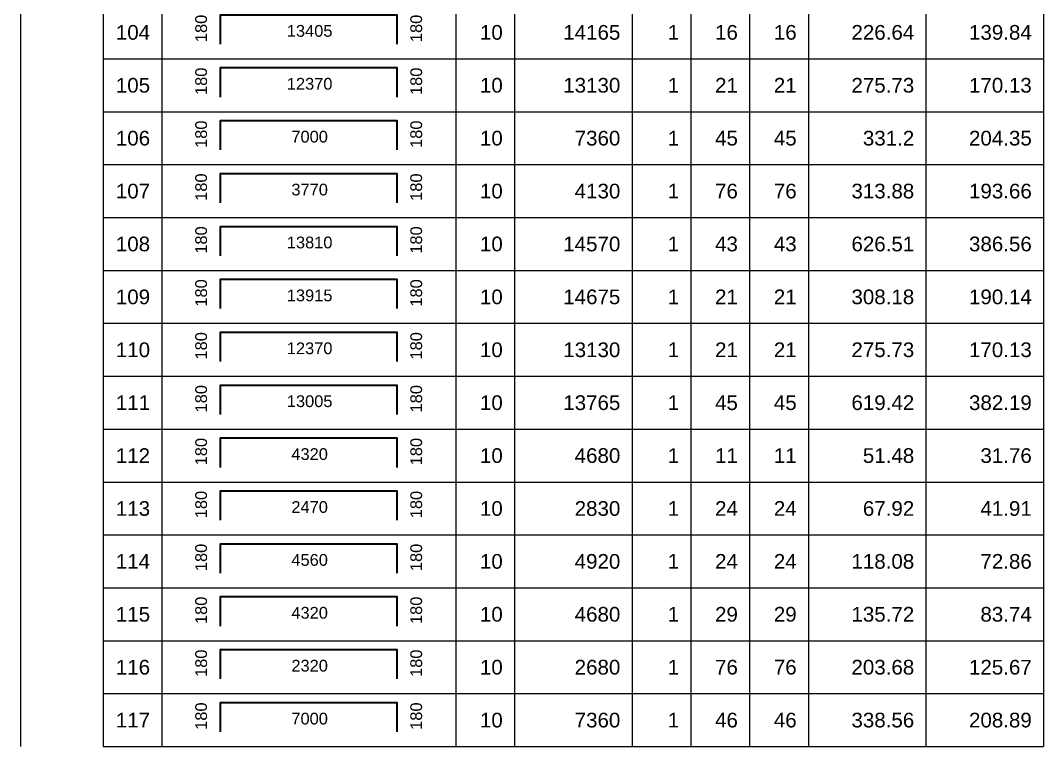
# Model space of a CAD drawing. Header units: millimetres. Extents: x -179076 to 505271, y -26127 to 124331.
# Drawn here: x -33775 to -16370, y 16173 to 28526 of the extents above; entities that cross this region are included whole.
import ezdxf
from ezdxf.enums import TextEntityAlignment as Align

# ---------------------------------------------------------------- set-up
doc = ezdxf.new("R2010")
doc.units = ezdxf.units.MM
for name, color, linetype, lineweight in [('NDC_S_REBAR', 4, 'Continuous', 35), ('NDC_S_VN TEXT', 7, 'Continuous', 20), ('NDC_Table', 3, 'Continuous', 20)]:
    doc.layers.add(name, color=color, linetype=linetype, lineweight=lineweight)
doc.styles.add('ARIAL', font='arial.ttf', dxfattribs={"width": 0.8})

# ---------------------------------------------------------------- blocks, each defined once
blk = doc.blocks.new('dang04')
at = {"layer": 'NDC_S_REBAR'}
blk.add_lwpolyline([(3405, -650), (3405, -150), (6405, -150), (6405, -650)], dxfattribs=at)
at = {"layer": 'NDC_Table'}
for p, q in [((0, 0), (0, -900)), ((1405, 0), (1405, -900)), ((2405, 0), (2405, -900)), ((7405, 0), (7405, -900)), ((8405, 0), (8405, -900)), ((10405, 0), (10405, -900)), ((11405, 0), (11405, -900)), ((12405, 0), (12405, -900)), ((13405, 0), (13405, -900)), ((15405, 0), (15405, -900)), ((17405, 0), (17405, -900)), ((1405, -900), (17405, -900))]:
    blk.add_line(p, q, dxfattribs=at)
at = {"layer": 'NDC_S_VN TEXT', "style": 'ARIAL'}
for p in [(3073, -150), (6733, -150)]:
    blk.add_attdef('D03', text='', height=200, rotation=90, dxfattribs=at).set_placement(p, align=Align.MIDDLE_RIGHT)
for p in [(2205, -450), (8205, -450), (10205, -450), (11205, -450), (12205, -450), (13205, -450), (15205, -450), (17205, -450)]:
    blk.add_attdef('D03', text='', height=250, dxfattribs=at).set_placement(p, align=Align.MIDDLE_RIGHT)
blk.add_attdef('D03', text='', height=200, dxfattribs=at).set_placement((4920, -425), align=Align.MIDDLE_CENTER)

msp = doc.modelspace()

# ---------------------------------------------------------------- block references
at = {"layer": 'NDC_Table'}
ref = msp.add_blockref('dang04', (-33774.8, 28773.4), dxfattribs=at)
ref.add_attrib('D03', '104', dxfattribs={"layer": 'NDC_S_VN TEXT', "height": 250, "style": 'ARIAL'}).set_placement((-31569.5, 28323.4), align=Align.MIDDLE_RIGHT)
ref.add_attrib('D03', '180', dxfattribs={"layer": 'NDC_S_VN TEXT', "height": 200, "rotation": 90, "style": 'ARIAL'}).set_placement((-30701.5, 28623.4), align=Align.MIDDLE_RIGHT)
ref.add_attrib('D03', '13405', dxfattribs={"layer": 'NDC_S_VN TEXT', "height": 200, "style": 'ARIAL'}).set_placement((-28855.2, 28348.7), align=Align.MIDDLE_CENTER)
ref.add_attrib('D03', '180', dxfattribs={"layer": 'NDC_S_VN TEXT', "height": 200, "rotation": 90, "style": 'ARIAL'}).set_placement((-27042.3, 28623.4), align=Align.MIDDLE_RIGHT)
ref.add_attrib('D03', '10', dxfattribs={"layer": 'NDC_S_VN TEXT', "height": 250, "style": 'ARIAL'}).set_placement((-25569.5, 28323.4), align=Align.MIDDLE_RIGHT)
ref.add_attrib('D03', '14165', dxfattribs={"layer": 'NDC_S_VN TEXT', "height": 250, "style": 'ARIAL'}).set_placement((-23569.5, 28323.4), align=Align.MIDDLE_RIGHT)
ref.add_attrib('D03', '1', dxfattribs={"layer": 'NDC_S_VN TEXT', "height": 250, "style": 'ARIAL'}).set_placement((-22569.5, 28323.4), align=Align.MIDDLE_RIGHT)
ref.add_attrib('D03', '16', dxfattribs={"layer": 'NDC_S_VN TEXT', "height": 250, "style": 'ARIAL'}).set_placement((-21569.5, 28323.4), align=Align.MIDDLE_RIGHT)
ref.add_attrib('D03', '16', dxfattribs={"layer": 'NDC_S_VN TEXT', "height": 250, "style": 'ARIAL'}).set_placement((-20569.5, 28323.7), align=Align.MIDDLE_RIGHT)
ref.add_attrib('D03', '226.64', dxfattribs={"layer": 'NDC_S_VN TEXT', "height": 250, "style": 'ARIAL'}).set_placement((-18569.5, 28323.4), align=Align.MIDDLE_RIGHT)
ref.add_attrib('D03', '139.84', dxfattribs={"layer": 'NDC_S_VN TEXT', "height": 250, "style": 'ARIAL'}).set_placement((-16569.5, 28323.4), align=Align.MIDDLE_RIGHT)
ref = msp.add_blockref('dang04', (-33774.8, 27873.4), dxfattribs=at)
ref.add_attrib('D03', '105', dxfattribs={"layer": 'NDC_S_VN TEXT', "height": 250, "style": 'ARIAL'}).set_placement((-31569.5, 27423.4), align=Align.MIDDLE_RIGHT)
ref.add_attrib('D03', '180', dxfattribs={"layer": 'NDC_S_VN TEXT', "height": 200, "rotation": 90, "style": 'ARIAL'}).set_placement((-30701.5, 27723.4), align=Align.MIDDLE_RIGHT)
ref.add_attrib('D03', '12370', dxfattribs={"layer": 'NDC_S_VN TEXT', "height": 200, "style": 'ARIAL'}).set_placement((-28855.2, 27448.7), align=Align.MIDDLE_CENTER)
ref.add_attrib('D03', '180', dxfattribs={"layer": 'NDC_S_VN TEXT', "height": 200, "rotation": 90, "style": 'ARIAL'}).set_placement((-27042.3, 27723.4), align=Align.MIDDLE_RIGHT)
ref.add_attrib('D03', '10', dxfattribs={"layer": 'NDC_S_VN TEXT', "height": 250, "style": 'ARIAL'}).set_placement((-25569.5, 27423.4), align=Align.MIDDLE_RIGHT)
ref.add_attrib('D03', '13130', dxfattribs={"layer": 'NDC_S_VN TEXT', "height": 250, "style": 'ARIAL'}).set_placement((-23569.5, 27423.4), align=Align.MIDDLE_RIGHT)
ref.add_attrib('D03', '1', dxfattribs={"layer": 'NDC_S_VN TEXT', "height": 250, "style": 'ARIAL'}).set_placement((-22569.5, 27423.4), align=Align.MIDDLE_RIGHT)
ref.add_attrib('D03', '21', dxfattribs={"layer": 'NDC_S_VN TEXT', "height": 250, "style": 'ARIAL'}).set_placement((-21569.5, 27423.4), align=Align.MIDDLE_RIGHT)
ref.add_attrib('D03', '21', dxfattribs={"layer": 'NDC_S_VN TEXT', "height": 250, "style": 'ARIAL'}).set_placement((-20569.5, 27423.7), align=Align.MIDDLE_RIGHT)
ref.add_attrib('D03', '275.73', dxfattribs={"layer": 'NDC_S_VN TEXT', "height": 250, "style": 'ARIAL'}).set_placement((-18569.5, 27423.4), align=Align.MIDDLE_RIGHT)
ref.add_attrib('D03', '170.13', dxfattribs={"layer": 'NDC_S_VN TEXT', "height": 250, "style": 'ARIAL'}).set_placement((-16569.5, 27423.4), align=Align.MIDDLE_RIGHT)
ref = msp.add_blockref('dang04', (-33774.8, 26973.4), dxfattribs=at)
ref.add_attrib('D03', '106', dxfattribs={"layer": 'NDC_S_VN TEXT', "height": 250, "style": 'ARIAL'}).set_placement((-31569.5, 26523.4), align=Align.MIDDLE_RIGHT)
ref.add_attrib('D03', '180', dxfattribs={"layer": 'NDC_S_VN TEXT', "height": 200, "rotation": 90, "style": 'ARIAL'}).set_placement((-30701.5, 26823.4), align=Align.MIDDLE_RIGHT)
ref.add_attrib('D03', '7000', dxfattribs={"layer": 'NDC_S_VN TEXT', "height": 200, "style": 'ARIAL'}).set_placement((-28855.2, 26548.7), align=Align.MIDDLE_CENTER)
ref.add_attrib('D03', '180', dxfattribs={"layer": 'NDC_S_VN TEXT', "height": 200, "rotation": 90, "style": 'ARIAL'}).set_placement((-27042.3, 26823.4), align=Align.MIDDLE_RIGHT)
ref.add_attrib('D03', '10', dxfattribs={"layer": 'NDC_S_VN TEXT', "height": 250, "style": 'ARIAL'}).set_placement((-25569.5, 26523.4), align=Align.MIDDLE_RIGHT)
ref.add_attrib('D03', '7360', dxfattribs={"layer": 'NDC_S_VN TEXT', "height": 250, "style": 'ARIAL'}).set_placement((-23569.5, 26523.4), align=Align.MIDDLE_RIGHT)
ref.add_attrib('D03', '1', dxfattribs={"layer": 'NDC_S_VN TEXT', "height": 250, "style": 'ARIAL'}).set_placement((-22569.5, 26523.4), align=Align.MIDDLE_RIGHT)
ref.add_attrib('D03', '45', dxfattribs={"layer": 'NDC_S_VN TEXT', "height": 250, "style": 'ARIAL'}).set_placement((-21569.5, 26523.4), align=Align.MIDDLE_RIGHT)
ref.add_attrib('D03', '45', dxfattribs={"layer": 'NDC_S_VN TEXT', "height": 250, "style": 'ARIAL'}).set_placement((-20569.5, 26523.7), align=Align.MIDDLE_RIGHT)
ref.add_attrib('D03', '331.2', dxfattribs={"layer": 'NDC_S_VN TEXT', "height": 250, "style": 'ARIAL'}).set_placement((-18569.5, 26523.4), align=Align.MIDDLE_RIGHT)
ref.add_attrib('D03', '204.35', dxfattribs={"layer": 'NDC_S_VN TEXT', "height": 250, "style": 'ARIAL'}).set_placement((-16569.5, 26523.4), align=Align.MIDDLE_RIGHT)
ref = msp.add_blockref('dang04', (-33774.8, 26073.4), dxfattribs=at)
ref.add_attrib('D03', '107', dxfattribs={"layer": 'NDC_S_VN TEXT', "height": 250, "style": 'ARIAL'}).set_placement((-31569.5, 25623.4), align=Align.MIDDLE_RIGHT)
ref.add_attrib('D03', '180', dxfattribs={"layer": 'NDC_S_VN TEXT', "height": 200, "rotation": 90, "style": 'ARIAL'}).set_placement((-30701.5, 25923.4), align=Align.MIDDLE_RIGHT)
ref.add_attrib('D03', '3770', dxfattribs={"layer": 'NDC_S_VN TEXT', "height": 200, "style": 'ARIAL'}).set_placement((-28855.2, 25648.7), align=Align.MIDDLE_CENTER)
ref.add_attrib('D03', '180', dxfattribs={"layer": 'NDC_S_VN TEXT', "height": 200, "rotation": 90, "style": 'ARIAL'}).set_placement((-27042.3, 25923.4), align=Align.MIDDLE_RIGHT)
ref.add_attrib('D03', '10', dxfattribs={"layer": 'NDC_S_VN TEXT', "height": 250, "style": 'ARIAL'}).set_placement((-25569.5, 25623.4), align=Align.MIDDLE_RIGHT)
ref.add_attrib('D03', '4130', dxfattribs={"layer": 'NDC_S_VN TEXT', "height": 250, "style": 'ARIAL'}).set_placement((-23569.5, 25623.4), align=Align.MIDDLE_RIGHT)
ref.add_attrib('D03', '1', dxfattribs={"layer": 'NDC_S_VN TEXT', "height": 250, "style": 'ARIAL'}).set_placement((-22569.5, 25623.4), align=Align.MIDDLE_RIGHT)
ref.add_attrib('D03', '76', dxfattribs={"layer": 'NDC_S_VN TEXT', "height": 250, "style": 'ARIAL'}).set_placement((-21569.5, 25623.4), align=Align.MIDDLE_RIGHT)
ref.add_attrib('D03', '76', dxfattribs={"layer": 'NDC_S_VN TEXT', "height": 250, "style": 'ARIAL'}).set_placement((-20569.5, 25623.7), align=Align.MIDDLE_RIGHT)
ref.add_attrib('D03', '313.88', dxfattribs={"layer": 'NDC_S_VN TEXT', "height": 250, "style": 'ARIAL'}).set_placement((-18569.5, 25623.4), align=Align.MIDDLE_RIGHT)
ref.add_attrib('D03', '193.66', dxfattribs={"layer": 'NDC_S_VN TEXT', "height": 250, "style": 'ARIAL'}).set_placement((-16569.5, 25623.4), align=Align.MIDDLE_RIGHT)
ref = msp.add_blockref('dang04', (-33774.8, 25173.4), dxfattribs=at)
ref.add_attrib('D03', '108', dxfattribs={"layer": 'NDC_S_VN TEXT', "height": 250, "style": 'ARIAL'}).set_placement((-31569.5, 24723.4), align=Align.MIDDLE_RIGHT)
ref.add_attrib('D03', '180', dxfattribs={"layer": 'NDC_S_VN TEXT', "height": 200, "rotation": 90, "style": 'ARIAL'}).set_placement((-30701.5, 25023.4), align=Align.MIDDLE_RIGHT)
ref.add_attrib('D03', '13810', dxfattribs={"layer": 'NDC_S_VN TEXT', "height": 200, "style": 'ARIAL'}).set_placement((-28855.2, 24748.7), align=Align.MIDDLE_CENTER)
ref.add_attrib('D03', '180', dxfattribs={"layer": 'NDC_S_VN TEXT', "height": 200, "rotation": 90, "style": 'ARIAL'}).set_placement((-27042.3, 25023.4), align=Align.MIDDLE_RIGHT)
ref.add_attrib('D03', '10', dxfattribs={"layer": 'NDC_S_VN TEXT', "height": 250, "style": 'ARIAL'}).set_placement((-25569.5, 24723.4), align=Align.MIDDLE_RIGHT)
ref.add_attrib('D03', '14570', dxfattribs={"layer": 'NDC_S_VN TEXT', "height": 250, "style": 'ARIAL'}).set_placement((-23569.5, 24723.4), align=Align.MIDDLE_RIGHT)
ref.add_attrib('D03', '1', dxfattribs={"layer": 'NDC_S_VN TEXT', "height": 250, "style": 'ARIAL'}).set_placement((-22569.5, 24723.4), align=Align.MIDDLE_RIGHT)
ref.add_attrib('D03', '43', dxfattribs={"layer": 'NDC_S_VN TEXT', "height": 250, "style": 'ARIAL'}).set_placement((-21569.5, 24723.4), align=Align.MIDDLE_RIGHT)
ref.add_attrib('D03', '43', dxfattribs={"layer": 'NDC_S_VN TEXT', "height": 250, "style": 'ARIAL'}).set_placement((-20569.5, 24723.7), align=Align.MIDDLE_RIGHT)
ref.add_attrib('D03', '626.51', dxfattribs={"layer": 'NDC_S_VN TEXT', "height": 250, "style": 'ARIAL'}).set_placement((-18569.5, 24723.4), align=Align.MIDDLE_RIGHT)
ref.add_attrib('D03', '386.56', dxfattribs={"layer": 'NDC_S_VN TEXT', "height": 250, "style": 'ARIAL'}).set_placement((-16569.5, 24723.4), align=Align.MIDDLE_RIGHT)
ref = msp.add_blockref('dang04', (-33774.8, 24273.4), dxfattribs=at)
ref.add_attrib('D03', '109', dxfattribs={"layer": 'NDC_S_VN TEXT', "height": 250, "style": 'ARIAL'}).set_placement((-31569.5, 23823.4), align=Align.MIDDLE_RIGHT)
ref.add_attrib('D03', '180', dxfattribs={"layer": 'NDC_S_VN TEXT', "height": 200, "rotation": 90, "style": 'ARIAL'}).set_placement((-30701.5, 24123.4), align=Align.MIDDLE_RIGHT)
ref.add_attrib('D03', '13915', dxfattribs={"layer": 'NDC_S_VN TEXT', "height": 200, "style": 'ARIAL'}).set_placement((-28855.2, 23848.7), align=Align.MIDDLE_CENTER)
ref.add_attrib('D03', '180', dxfattribs={"layer": 'NDC_S_VN TEXT', "height": 200, "rotation": 90, "style": 'ARIAL'}).set_placement((-27042.3, 24123.4), align=Align.MIDDLE_RIGHT)
ref.add_attrib('D03', '10', dxfattribs={"layer": 'NDC_S_VN TEXT', "height": 250, "style": 'ARIAL'}).set_placement((-25569.5, 23823.4), align=Align.MIDDLE_RIGHT)
ref.add_attrib('D03', '14675', dxfattribs={"layer": 'NDC_S_VN TEXT', "height": 250, "style": 'ARIAL'}).set_placement((-23569.5, 23823.4), align=Align.MIDDLE_RIGHT)
ref.add_attrib('D03', '1', dxfattribs={"layer": 'NDC_S_VN TEXT', "height": 250, "style": 'ARIAL'}).set_placement((-22569.5, 23823.4), align=Align.MIDDLE_RIGHT)
ref.add_attrib('D03', '21', dxfattribs={"layer": 'NDC_S_VN TEXT', "height": 250, "style": 'ARIAL'}).set_placement((-21569.5, 23823.4), align=Align.MIDDLE_RIGHT)
ref.add_attrib('D03', '21', dxfattribs={"layer": 'NDC_S_VN TEXT', "height": 250, "style": 'ARIAL'}).set_placement((-20569.5, 23823.7), align=Align.MIDDLE_RIGHT)
ref.add_attrib('D03', '308.18', dxfattribs={"layer": 'NDC_S_VN TEXT', "height": 250, "style": 'ARIAL'}).set_placement((-18569.5, 23823.4), align=Align.MIDDLE_RIGHT)
ref.add_attrib('D03', '190.14', dxfattribs={"layer": 'NDC_S_VN TEXT', "height": 250, "style": 'ARIAL'}).set_placement((-16569.5, 23823.4), align=Align.MIDDLE_RIGHT)
ref = msp.add_blockref('dang04', (-33774.8, 23373.4), dxfattribs=at)
ref.add_attrib('D03', '110', dxfattribs={"layer": 'NDC_S_VN TEXT', "height": 250, "style": 'ARIAL'}).set_placement((-31569.5, 22923.4), align=Align.MIDDLE_RIGHT)
ref.add_attrib('D03', '180', dxfattribs={"layer": 'NDC_S_VN TEXT', "height": 200, "rotation": 90, "style": 'ARIAL'}).set_placement((-30701.5, 23223.4), align=Align.MIDDLE_RIGHT)
ref.add_attrib('D03', '12370', dxfattribs={"layer": 'NDC_S_VN TEXT', "height": 200, "style": 'ARIAL'}).set_placement((-28855.2, 22948.7), align=Align.MIDDLE_CENTER)
ref.add_attrib('D03', '180', dxfattribs={"layer": 'NDC_S_VN TEXT', "height": 200, "rotation": 90, "style": 'ARIAL'}).set_placement((-27042.3, 23223.4), align=Align.MIDDLE_RIGHT)
ref.add_attrib('D03', '10', dxfattribs={"layer": 'NDC_S_VN TEXT', "height": 250, "style": 'ARIAL'}).set_placement((-25569.5, 22923.4), align=Align.MIDDLE_RIGHT)
ref.add_attrib('D03', '13130', dxfattribs={"layer": 'NDC_S_VN TEXT', "height": 250, "style": 'ARIAL'}).set_placement((-23569.5, 22923.4), align=Align.MIDDLE_RIGHT)
ref.add_attrib('D03', '1', dxfattribs={"layer": 'NDC_S_VN TEXT', "height": 250, "style": 'ARIAL'}).set_placement((-22569.5, 22923.4), align=Align.MIDDLE_RIGHT)
ref.add_attrib('D03', '21', dxfattribs={"layer": 'NDC_S_VN TEXT', "height": 250, "style": 'ARIAL'}).set_placement((-21569.5, 22923.4), align=Align.MIDDLE_RIGHT)
ref.add_attrib('D03', '21', dxfattribs={"layer": 'NDC_S_VN TEXT', "height": 250, "style": 'ARIAL'}).set_placement((-20569.5, 22923.7), align=Align.MIDDLE_RIGHT)
ref.add_attrib('D03', '275.73', dxfattribs={"layer": 'NDC_S_VN TEXT', "height": 250, "style": 'ARIAL'}).set_placement((-18569.5, 22923.4), align=Align.MIDDLE_RIGHT)
ref.add_attrib('D03', '170.13', dxfattribs={"layer": 'NDC_S_VN TEXT', "height": 250, "style": 'ARIAL'}).set_placement((-16569.5, 22923.4), align=Align.MIDDLE_RIGHT)
ref = msp.add_blockref('dang04', (-33774.8, 22473.4), dxfattribs=at)
ref.add_attrib('D03', '111', dxfattribs={"layer": 'NDC_S_VN TEXT', "height": 250, "style": 'ARIAL'}).set_placement((-31569.5, 22023.4), align=Align.MIDDLE_RIGHT)
ref.add_attrib('D03', '180', dxfattribs={"layer": 'NDC_S_VN TEXT', "height": 200, "rotation": 90, "style": 'ARIAL'}).set_placement((-30701.5, 22323.4), align=Align.MIDDLE_RIGHT)
ref.add_attrib('D03', '13005', dxfattribs={"layer": 'NDC_S_VN TEXT', "height": 200, "style": 'ARIAL'}).set_placement((-28855.2, 22048.7), align=Align.MIDDLE_CENTER)
ref.add_attrib('D03', '180', dxfattribs={"layer": 'NDC_S_VN TEXT', "height": 200, "rotation": 90, "style": 'ARIAL'}).set_placement((-27042.3, 22323.4), align=Align.MIDDLE_RIGHT)
ref.add_attrib('D03', '10', dxfattribs={"layer": 'NDC_S_VN TEXT', "height": 250, "style": 'ARIAL'}).set_placement((-25569.5, 22023.4), align=Align.MIDDLE_RIGHT)
ref.add_attrib('D03', '13765', dxfattribs={"layer": 'NDC_S_VN TEXT', "height": 250, "style": 'ARIAL'}).set_placement((-23569.5, 22023.4), align=Align.MIDDLE_RIGHT)
ref.add_attrib('D03', '1', dxfattribs={"layer": 'NDC_S_VN TEXT', "height": 250, "style": 'ARIAL'}).set_placement((-22569.5, 22023.4), align=Align.MIDDLE_RIGHT)
ref.add_attrib('D03', '45', dxfattribs={"layer": 'NDC_S_VN TEXT', "height": 250, "style": 'ARIAL'}).set_placement((-21569.5, 22023.4), align=Align.MIDDLE_RIGHT)
ref.add_attrib('D03', '45', dxfattribs={"layer": 'NDC_S_VN TEXT', "height": 250, "style": 'ARIAL'}).set_placement((-20569.5, 22023.7), align=Align.MIDDLE_RIGHT)
ref.add_attrib('D03', '619.42', dxfattribs={"layer": 'NDC_S_VN TEXT', "height": 250, "style": 'ARIAL'}).set_placement((-18569.5, 22023.4), align=Align.MIDDLE_RIGHT)
ref.add_attrib('D03', '382.19', dxfattribs={"layer": 'NDC_S_VN TEXT', "height": 250, "style": 'ARIAL'}).set_placement((-16569.5, 22023.4), align=Align.MIDDLE_RIGHT)
ref = msp.add_blockref('dang04', (-33774.8, 21573.4), dxfattribs=at)
ref.add_attrib('D03', '112', dxfattribs={"layer": 'NDC_S_VN TEXT', "height": 250, "style": 'ARIAL'}).set_placement((-31569.5, 21123.4), align=Align.MIDDLE_RIGHT)
ref.add_attrib('D03', '180', dxfattribs={"layer": 'NDC_S_VN TEXT', "height": 200, "rotation": 90, "style": 'ARIAL'}).set_placement((-30701.5, 21423.4), align=Align.MIDDLE_RIGHT)
ref.add_attrib('D03', '4320', dxfattribs={"layer": 'NDC_S_VN TEXT', "height": 200, "style": 'ARIAL'}).set_placement((-28855.2, 21148.7), align=Align.MIDDLE_CENTER)
ref.add_attrib('D03', '180', dxfattribs={"layer": 'NDC_S_VN TEXT', "height": 200, "rotation": 90, "style": 'ARIAL'}).set_placement((-27042.3, 21423.4), align=Align.MIDDLE_RIGHT)
ref.add_attrib('D03', '10', dxfattribs={"layer": 'NDC_S_VN TEXT', "height": 250, "style": 'ARIAL'}).set_placement((-25569.5, 21123.4), align=Align.MIDDLE_RIGHT)
ref.add_attrib('D03', '4680', dxfattribs={"layer": 'NDC_S_VN TEXT', "height": 250, "style": 'ARIAL'}).set_placement((-23569.5, 21123.4), align=Align.MIDDLE_RIGHT)
ref.add_attrib('D03', '1', dxfattribs={"layer": 'NDC_S_VN TEXT', "height": 250, "style": 'ARIAL'}).set_placement((-22569.5, 21123.4), align=Align.MIDDLE_RIGHT)
ref.add_attrib('D03', '11', dxfattribs={"layer": 'NDC_S_VN TEXT', "height": 250, "style": 'ARIAL'}).set_placement((-21569.5, 21123.4), align=Align.MIDDLE_RIGHT)
ref.add_attrib('D03', '11', dxfattribs={"layer": 'NDC_S_VN TEXT', "height": 250, "style": 'ARIAL'}).set_placement((-20569.5, 21123.7), align=Align.MIDDLE_RIGHT)
ref.add_attrib('D03', '51.48', dxfattribs={"layer": 'NDC_S_VN TEXT', "height": 250, "style": 'ARIAL'}).set_placement((-18569.5, 21123.4), align=Align.MIDDLE_RIGHT)
ref.add_attrib('D03', '31.76', dxfattribs={"layer": 'NDC_S_VN TEXT', "height": 250, "style": 'ARIAL'}).set_placement((-16569.5, 21123.4), align=Align.MIDDLE_RIGHT)
ref = msp.add_blockref('dang04', (-33774.8, 20673.4), dxfattribs=at)
ref.add_attrib('D03', '113', dxfattribs={"layer": 'NDC_S_VN TEXT', "height": 250, "style": 'ARIAL'}).set_placement((-31569.5, 20223.4), align=Align.MIDDLE_RIGHT)
ref.add_attrib('D03', '180', dxfattribs={"layer": 'NDC_S_VN TEXT', "height": 200, "rotation": 90, "style": 'ARIAL'}).set_placement((-30701.5, 20523.4), align=Align.MIDDLE_RIGHT)
ref.add_attrib('D03', '2470', dxfattribs={"layer": 'NDC_S_VN TEXT', "height": 200, "style": 'ARIAL'}).set_placement((-28855.2, 20248.7), align=Align.MIDDLE_CENTER)
ref.add_attrib('D03', '180', dxfattribs={"layer": 'NDC_S_VN TEXT', "height": 200, "rotation": 90, "style": 'ARIAL'}).set_placement((-27042.3, 20523.4), align=Align.MIDDLE_RIGHT)
ref.add_attrib('D03', '10', dxfattribs={"layer": 'NDC_S_VN TEXT', "height": 250, "style": 'ARIAL'}).set_placement((-25569.5, 20223.4), align=Align.MIDDLE_RIGHT)
ref.add_attrib('D03', '2830', dxfattribs={"layer": 'NDC_S_VN TEXT', "height": 250, "style": 'ARIAL'}).set_placement((-23569.5, 20223.4), align=Align.MIDDLE_RIGHT)
ref.add_attrib('D03', '1', dxfattribs={"layer": 'NDC_S_VN TEXT', "height": 250, "style": 'ARIAL'}).set_placement((-22569.5, 20223.4), align=Align.MIDDLE_RIGHT)
ref.add_attrib('D03', '24', dxfattribs={"layer": 'NDC_S_VN TEXT', "height": 250, "style": 'ARIAL'}).set_placement((-21569.5, 20223.4), align=Align.MIDDLE_RIGHT)
ref.add_attrib('D03', '24', dxfattribs={"layer": 'NDC_S_VN TEXT', "height": 250, "style": 'ARIAL'}).set_placement((-20569.5, 20223.7), align=Align.MIDDLE_RIGHT)
ref.add_attrib('D03', '67.92', dxfattribs={"layer": 'NDC_S_VN TEXT', "height": 250, "style": 'ARIAL'}).set_placement((-18569.5, 20223.4), align=Align.MIDDLE_RIGHT)
ref.add_attrib('D03', '41.91', dxfattribs={"layer": 'NDC_S_VN TEXT', "height": 250, "style": 'ARIAL'}).set_placement((-16569.5, 20223.4), align=Align.MIDDLE_RIGHT)
ref = msp.add_blockref('dang04', (-33774.8, 19773.4), dxfattribs=at)
ref.add_attrib('D03', '114', dxfattribs={"layer": 'NDC_S_VN TEXT', "height": 250, "style": 'ARIAL'}).set_placement((-31569.5, 19323.4), align=Align.MIDDLE_RIGHT)
ref.add_attrib('D03', '180', dxfattribs={"layer": 'NDC_S_VN TEXT', "height": 200, "rotation": 90, "style": 'ARIAL'}).set_placement((-30701.5, 19623.4), align=Align.MIDDLE_RIGHT)
ref.add_attrib('D03', '4560', dxfattribs={"layer": 'NDC_S_VN TEXT', "height": 200, "style": 'ARIAL'}).set_placement((-28855.2, 19348.7), align=Align.MIDDLE_CENTER)
ref.add_attrib('D03', '180', dxfattribs={"layer": 'NDC_S_VN TEXT', "height": 200, "rotation": 90, "style": 'ARIAL'}).set_placement((-27042.3, 19623.4), align=Align.MIDDLE_RIGHT)
ref.add_attrib('D03', '10', dxfattribs={"layer": 'NDC_S_VN TEXT', "height": 250, "style": 'ARIAL'}).set_placement((-25569.5, 19323.4), align=Align.MIDDLE_RIGHT)
ref.add_attrib('D03', '4920', dxfattribs={"layer": 'NDC_S_VN TEXT', "height": 250, "style": 'ARIAL'}).set_placement((-23569.5, 19323.4), align=Align.MIDDLE_RIGHT)
ref.add_attrib('D03', '1', dxfattribs={"layer": 'NDC_S_VN TEXT', "height": 250, "style": 'ARIAL'}).set_placement((-22569.5, 19323.4), align=Align.MIDDLE_RIGHT)
ref.add_attrib('D03', '24', dxfattribs={"layer": 'NDC_S_VN TEXT', "height": 250, "style": 'ARIAL'}).set_placement((-21569.5, 19323.4), align=Align.MIDDLE_RIGHT)
ref.add_attrib('D03', '24', dxfattribs={"layer": 'NDC_S_VN TEXT', "height": 250, "style": 'ARIAL'}).set_placement((-20569.5, 19323.7), align=Align.MIDDLE_RIGHT)
ref.add_attrib('D03', '118.08', dxfattribs={"layer": 'NDC_S_VN TEXT', "height": 250, "style": 'ARIAL'}).set_placement((-18569.5, 19323.4), align=Align.MIDDLE_RIGHT)
ref.add_attrib('D03', '72.86', dxfattribs={"layer": 'NDC_S_VN TEXT', "height": 250, "style": 'ARIAL'}).set_placement((-16569.5, 19323.4), align=Align.MIDDLE_RIGHT)
ref = msp.add_blockref('dang04', (-33774.8, 18873.4), dxfattribs=at)
ref.add_attrib('D03', '115', dxfattribs={"layer": 'NDC_S_VN TEXT', "height": 250, "style": 'ARIAL'}).set_placement((-31569.5, 18423.4), align=Align.MIDDLE_RIGHT)
ref.add_attrib('D03', '180', dxfattribs={"layer": 'NDC_S_VN TEXT', "height": 200, "rotation": 90, "style": 'ARIAL'}).set_placement((-30701.5, 18723.4), align=Align.MIDDLE_RIGHT)
ref.add_attrib('D03', '4320', dxfattribs={"layer": 'NDC_S_VN TEXT', "height": 200, "style": 'ARIAL'}).set_placement((-28855.2, 18448.7), align=Align.MIDDLE_CENTER)
ref.add_attrib('D03', '180', dxfattribs={"layer": 'NDC_S_VN TEXT', "height": 200, "rotation": 90, "style": 'ARIAL'}).set_placement((-27042.3, 18723.4), align=Align.MIDDLE_RIGHT)
ref.add_attrib('D03', '10', dxfattribs={"layer": 'NDC_S_VN TEXT', "height": 250, "style": 'ARIAL'}).set_placement((-25569.5, 18423.4), align=Align.MIDDLE_RIGHT)
ref.add_attrib('D03', '4680', dxfattribs={"layer": 'NDC_S_VN TEXT', "height": 250, "style": 'ARIAL'}).set_placement((-23569.5, 18423.4), align=Align.MIDDLE_RIGHT)
ref.add_attrib('D03', '1', dxfattribs={"layer": 'NDC_S_VN TEXT', "height": 250, "style": 'ARIAL'}).set_placement((-22569.5, 18423.4), align=Align.MIDDLE_RIGHT)
ref.add_attrib('D03', '29', dxfattribs={"layer": 'NDC_S_VN TEXT', "height": 250, "style": 'ARIAL'}).set_placement((-21569.5, 18423.4), align=Align.MIDDLE_RIGHT)
ref.add_attrib('D03', '29', dxfattribs={"layer": 'NDC_S_VN TEXT', "height": 250, "style": 'ARIAL'}).set_placement((-20569.5, 18423.7), align=Align.MIDDLE_RIGHT)
ref.add_attrib('D03', '135.72', dxfattribs={"layer": 'NDC_S_VN TEXT', "height": 250, "style": 'ARIAL'}).set_placement((-18569.5, 18423.4), align=Align.MIDDLE_RIGHT)
ref.add_attrib('D03', '83.74', dxfattribs={"layer": 'NDC_S_VN TEXT', "height": 250, "style": 'ARIAL'}).set_placement((-16569.5, 18423.4), align=Align.MIDDLE_RIGHT)
ref = msp.add_blockref('dang04', (-33774.8, 17973.4), dxfattribs=at)
ref.add_attrib('D03', '116', dxfattribs={"layer": 'NDC_S_VN TEXT', "height": 250, "style": 'ARIAL'}).set_placement((-31569.5, 17523.4), align=Align.MIDDLE_RIGHT)
ref.add_attrib('D03', '180', dxfattribs={"layer": 'NDC_S_VN TEXT', "height": 200, "rotation": 90, "style": 'ARIAL'}).set_placement((-30701.5, 17823.4), align=Align.MIDDLE_RIGHT)
ref.add_attrib('D03', '2320', dxfattribs={"layer": 'NDC_S_VN TEXT', "height": 200, "style": 'ARIAL'}).set_placement((-28855.2, 17548.7), align=Align.MIDDLE_CENTER)
ref.add_attrib('D03', '180', dxfattribs={"layer": 'NDC_S_VN TEXT', "height": 200, "rotation": 90, "style": 'ARIAL'}).set_placement((-27042.3, 17823.4), align=Align.MIDDLE_RIGHT)
ref.add_attrib('D03', '10', dxfattribs={"layer": 'NDC_S_VN TEXT', "height": 250, "style": 'ARIAL'}).set_placement((-25569.5, 17523.4), align=Align.MIDDLE_RIGHT)
ref.add_attrib('D03', '2680', dxfattribs={"layer": 'NDC_S_VN TEXT', "height": 250, "style": 'ARIAL'}).set_placement((-23569.5, 17523.4), align=Align.MIDDLE_RIGHT)
ref.add_attrib('D03', '1', dxfattribs={"layer": 'NDC_S_VN TEXT', "height": 250, "style": 'ARIAL'}).set_placement((-22569.5, 17523.4), align=Align.MIDDLE_RIGHT)
ref.add_attrib('D03', '76', dxfattribs={"layer": 'NDC_S_VN TEXT', "height": 250, "style": 'ARIAL'}).set_placement((-21569.5, 17523.4), align=Align.MIDDLE_RIGHT)
ref.add_attrib('D03', '76', dxfattribs={"layer": 'NDC_S_VN TEXT', "height": 250, "style": 'ARIAL'}).set_placement((-20569.5, 17523.7), align=Align.MIDDLE_RIGHT)
ref.add_attrib('D03', '203.68', dxfattribs={"layer": 'NDC_S_VN TEXT', "height": 250, "style": 'ARIAL'}).set_placement((-18569.5, 17523.4), align=Align.MIDDLE_RIGHT)
ref.add_attrib('D03', '125.67', dxfattribs={"layer": 'NDC_S_VN TEXT', "height": 250, "style": 'ARIAL'}).set_placement((-16569.5, 17523.4), align=Align.MIDDLE_RIGHT)
ref = msp.add_blockref('dang04', (-33774.8, 17073.4), dxfattribs=at)
ref.add_attrib('D03', '117', dxfattribs={"layer": 'NDC_S_VN TEXT', "height": 250, "style": 'ARIAL'}).set_placement((-31569.5, 16623.4), align=Align.MIDDLE_RIGHT)
ref.add_attrib('D03', '180', dxfattribs={"layer": 'NDC_S_VN TEXT', "height": 200, "rotation": 90, "style": 'ARIAL'}).set_placement((-30701.5, 16923.4), align=Align.MIDDLE_RIGHT)
ref.add_attrib('D03', '7000', dxfattribs={"layer": 'NDC_S_VN TEXT', "height": 200, "style": 'ARIAL'}).set_placement((-28855.2, 16648.7), align=Align.MIDDLE_CENTER)
ref.add_attrib('D03', '180', dxfattribs={"layer": 'NDC_S_VN TEXT', "height": 200, "rotation": 90, "style": 'ARIAL'}).set_placement((-27042.3, 16923.4), align=Align.MIDDLE_RIGHT)
ref.add_attrib('D03', '10', dxfattribs={"layer": 'NDC_S_VN TEXT', "height": 250, "style": 'ARIAL'}).set_placement((-25569.5, 16623.4), align=Align.MIDDLE_RIGHT)
ref.add_attrib('D03', '7360', dxfattribs={"layer": 'NDC_S_VN TEXT', "height": 250, "style": 'ARIAL'}).set_placement((-23569.5, 16623.4), align=Align.MIDDLE_RIGHT)
ref.add_attrib('D03', '1', dxfattribs={"layer": 'NDC_S_VN TEXT', "height": 250, "style": 'ARIAL'}).set_placement((-22569.5, 16623.4), align=Align.MIDDLE_RIGHT)
ref.add_attrib('D03', '46', dxfattribs={"layer": 'NDC_S_VN TEXT', "height": 250, "style": 'ARIAL'}).set_placement((-21569.5, 16623.4), align=Align.MIDDLE_RIGHT)
ref.add_attrib('D03', '46', dxfattribs={"layer": 'NDC_S_VN TEXT', "height": 250, "style": 'ARIAL'}).set_placement((-20569.5, 16623.7), align=Align.MIDDLE_RIGHT)
ref.add_attrib('D03', '338.56', dxfattribs={"layer": 'NDC_S_VN TEXT', "height": 250, "style": 'ARIAL'}).set_placement((-18569.5, 16623.4), align=Align.MIDDLE_RIGHT)
ref.add_attrib('D03', '208.89', dxfattribs={"layer": 'NDC_S_VN TEXT', "height": 250, "style": 'ARIAL'}).set_placement((-16569.5, 16623.4), align=Align.MIDDLE_RIGHT)

doc.saveas('drawing.dxf')
